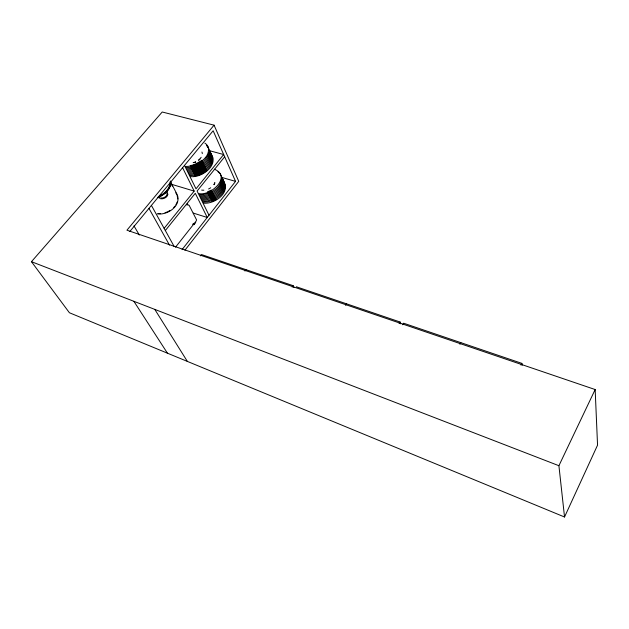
<?xml version="1.0" encoding="UTF-8"?>
<svg xmlns="http://www.w3.org/2000/svg" width="629" height="629" viewBox="0 0 629 629"><rect width="100%" height="100%" fill="white"/><g stroke="black" fill="none" stroke-linecap="round" stroke-linejoin="round"><path stroke-width="0.94" d="M177.787 198.898L177.087 195.273M209.095 152.124C206.674 161.975 195.957 167.644 186.318 167.597M167.165 193.976C166.764 196.853 163.336 198.339 160.702 197.993M167.959 194.109C167.534 197.42 163.634 199.189 160.607 198.788M186.962 205.085L187.34 203.647L187.812 204.567M186.884 168.737C197.034 168.894 210.345 161.684 209.488 150.205M564.535 516.999L597.55 445.151L595.16 389.548L126.932 230.206L214.064 125.163L162.227 112.001L31.45 261.688L69.41 312.747L564.535 516.999L558.914 465.712L595.16 389.548M177.378 201.697L175.876 204.889M520.977 365.087L521.881 363.373L403.637 323.212L402.678 324.784M459.893 344.275L460.829 342.632M399.101 323.565L400.06 321.993L296.322 286.761M185.759 166.457C193.213 166.536 200.62 163.202 205.463 157.541M205.455 157.557C209.095 153.562 210.228 146.25 204.865 143.105M345.62 305.34L346.603 303.838M292.171 287.131L293.169 285.692L201.422 254.533L200.399 255.861M244.964 271.044L245.978 269.66M184.91 250.224L238.745 181.356L214.064 125.163M182.048 249.634L235.553 181.372L213.145 130.761L129.841 231.503M192.505 224.152L194.039 224.647L195.729 222.501M175.515 247.205L196.13 221.086L196.562 219.883L189.195 205.424L187.686 204.81M173.753 207.546L174.815 206.218M165.333 230.536L195.281 193.307L207.248 217.477L193.245 213.074M224.663 156.778L197.097 191.043L209.001 215.244M164.13 228.366L194.18 191.098L182.591 167.707M201.98 160.364L194.282 164.617M202.522 161.511L198.945 163.933M203.057 162.652L195.462 166.897L191.279 167.974M203.592 163.799L200.03 166.221M204.126 164.932L200.565 167.353M204.661 166.072L201.107 168.493M205.722 168.336L202.176 170.75M206.257 169.46L202.711 171.874M206.784 170.585L203.246 172.999M215.637 199.008C220.795 196.044 226.141 190.453 224.899 183.982M203.804 203.183C214.473 204.189 230.874 192.946 223.617 181.254M201.642 169.626L205.361 167.078L197.561 171.442M211.368 190.1L207.468 191.869M211.879 191.177L207.979 192.946M212.39 192.254L208.498 194.023M168.486 211.32L170.129 210.377M212.901 193.323L209.009 195.092M213.412 194.392L209.449 196.185M213.915 195.462L209.968 197.254M214.418 196.523L210.55 198.284M214.929 197.585L211.053 199.346M215.433 198.646L211.564 200.399M215.928 199.7L212.067 201.453M203.285 202.137L207.405 201.901L211.635 200.824L215.692 198.984M194.833 165.757L198.984 163.878M195.383 166.905L199.535 165.026M200.077 166.166L191.829 169.115M196.476 169.177L200.612 167.306M201.154 168.438L192.93 171.379M198.104 172.566L202.231 170.703M198.646 173.698L202.766 171.827M199.181 174.815C186.121 178.172 202.64 174.28 203.301 172.951M165.01 212.744L167.668 211.792M194.369 164.609L190.17 165.694M194.919 165.757L190.729 166.834M196.555 169.17L192.38 170.247M197.648 171.434L193.48 172.503M198.182 172.558L194.023 173.628M198.725 173.683L194.573 174.752M187.434 169.869C197.592 170.019 210.864 162.856 210.015 151.353M187.992 171.002C198.135 171.151 211.399 163.988 210.534 152.493M188.551 172.126C198.685 172.283 211.926 165.12 211.053 153.633M189.101 173.258C199.236 173.423 212.5 166.221 211.564 154.734L207.696 146.36L206.532 145.291M189.651 174.375C199.77 174.548 212.987 167.377 212.091 155.913M190.202 175.499C200.321 175.672 213.553 168.47 212.602 156.998M190.752 176.615C202.624 177.999 220.755 163.807 209.669 152.147M199.11 193.63C211.14 196.036 232.046 176.379 214.316 169.185M199.637 194.699C209.559 194.966 222.595 187.717 221.471 176.466M200.164 195.776C210.078 196.036 223.098 188.786 221.966 177.543M200.682 196.838C210.597 197.113 223.602 189.856 222.454 178.628M201.209 197.907C211.029 198.166 224.136 190.933 222.949 179.705M201.728 198.968C211.627 199.244 224.6 191.987 223.437 180.775M202.247 200.022C212.138 200.313 225.096 193.048 223.924 181.844M202.766 201.083C214.08 202.011 230.497 190.162 222.171 178.078M158.107 213.53L160.584 213.64M157.258 213.876C167.298 215.401 181.034 206.312 177.449 195.132L170.255 181.215M208.891 150.52L223.665 154.53L196.012 188.826L184.486 165.411M221.612 177.386L235.553 181.372M170.986 184.132L194.18 191.098M31.45 261.688L558.914 465.712M207.059 146.439L208.223 147.508M210.18 153.279L211.344 154.349M217.933 171.654L220.181 173.73L221.958 177.504M221.447 178.628L223.146 180.224M133.867 301.307L167.44 353.191M154.789 309.397L187.356 361.4M133.961 225.882L139.355 235.049M148.963 208.38L169.5 245.145M151.416 205.416L174.233 246.615M170.2 181.962L172.354 186.121M175.798 192.781L176.655 194.447M193.355 223.326L194.039 224.647M293.169 285.692L293.94 287.492M400.06 321.993L400.626 323.849M521.881 363.373L522.164 365.292M170.632 182.693A16.275 10.496 -26.4 0 1 159.349 196.578M170.498 181.097A16.275 10.496 -26.4 0 1 157.918 197.514M169.885 182.89A15.481 9.985 -26.4 0 1 159.153 196.099M170.396 183.07A15.874 10.237 -26.4 0 1 157.855 197.254M200.006 159.137A10.206 6.526 -24.3 0 1 198.733 160.253M195.698 162.062A10.206 6.526 -24.3 0 1 194.023 162.707M201.17 157.266A9.805 6.266 -24.3 0 1 198.505 160.081M195.588 161.818A9.805 6.266 -24.3 0 1 193.174 162.675M201.917 152.045A9.805 6.266 -24.3 0 1 202.294 153.649M214.851 182.858A9.506 6.274 -24.4 0 1 214.025 184.674M214.772 182.677A9.506 6.274 -24.4 0 1 213.939 184.494M210.723 187.757A9.506 6.274 -24.4 0 1 208.561 188.975M203.859 190.178A9.506 6.274 -24.4 0 1 201.642 190.076M210.11 196.232A9.828 6.534 -24.5 0 0 211.721 195.611A9.435 6.274 -24.5 0 1 210.157 196.138M211.808 195.784A9.828 6.534 -24.5 0 1 210.196 196.405M211.611 195.367A9.435 6.274 -24.5 0 1 210.07 195.965M166.944 193.001C167.29 194.314 167.786 191.633 166.944 193.001M158.988 197.876L159.876 197.836L159.027 197.797"/></g></svg>
